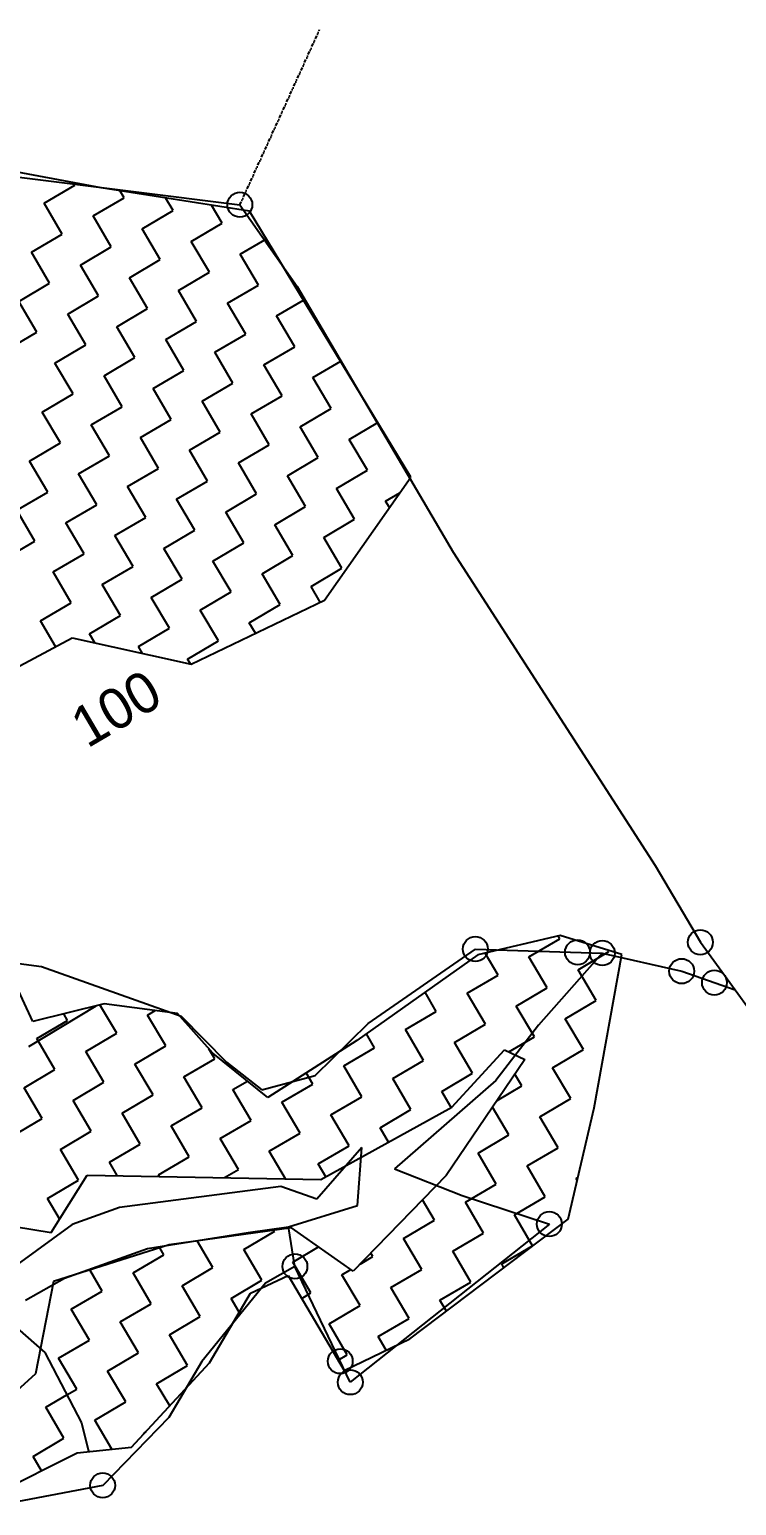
# Model space of a CAD drawing. Header units: metres. Extents: x 323072 to 326760, y 1835335 to 1837601.
# Drawn here: x 325912 to 326233, y 1836538 to 1837209 of the extents above; entities that cross this region are included whole.
import ezdxf

# ---------------------------------------------------------------- set-up
doc = ezdxf.new("R2010")
doc.units = ezdxf.units.M
doc.header["$LTSCALE"] = 0.3
doc.linetypes.add('DIVIDE', pattern=[1.25, 0.5, -0.25, 0, -0.25, 0, -0.25])
for name, color, linetype in [('LINE_WATER', 4, 'Continuous'), ('OFF', 1, 'Continuous'), ('POLY_HATCH', 12, 'Continuous'), ('POLY_PARCEL', 6, 'Continuous'), ('POLY_WATER', 4, 'Continuous'), ('SYM_STONE', 1, 'Continuous'), ('TEXT_PARCEL', 7, 'Continuous'), ('V_BOUND_LINE', 7, 'Continuous'), ('V_DIVIDE_LINE', 7, 'DIVIDE')]:
    doc.layers.add(name, color=color, linetype=linetype)
doc.styles.add('TEXT_MAP', font='')
doc.styles.get('TEXT_MAP').set_extended_font_data('Kruti Dev 050')

msp = doc.modelspace()

# ---------------------------------------------------------------- linework, layer by layer
at = {"layer": 'LINE_WATER'}
for p, q in [((325911.36, 1836746.9), (325941.93, 1836765.32)), ((325902.33, 1836622.07), (325918.62, 1836607.71)), ((325918.62, 1836607.71), (325935.27, 1836575.7)), ((325935.27, 1836575.7), (325938.5, 1836562.79))]:
    msp.add_line(p, q, dxfattribs=at)
at = {"layer": 'OFF'}
msp.add_line((326060.82, 1836674.6), (326062.78, 1836700.96), dxfattribs=at)
at = {"layer": 'POLY_HATCH'}
for p, q in [((325944.21, 1837137.43), (325850.83, 1837154.72)), ((326011.76, 1837126.83), (325944.21, 1837137.43)), ((326085.1, 1837005.84), (326011.76, 1837126.83)), ((326045.76, 1836949.88), (326085.1, 1837005.84)), ((325985.13, 1836920.79), (326045.76, 1836949.88)), ((325868.58, 1836899.29), (325931.03, 1836932.73)), ((325931.03, 1836932.73), (325985.13, 1836920.79)), ((326152.96, 1836797.38), (326115.5, 1836788.48)), ((326181.04, 1836788.73), (326152.96, 1836797.38)), ((326115.5, 1836788.48), (326060.61, 1836749.63)), ((326168.43, 1836718.95), (326181.04, 1836788.73)), ((325913.26, 1836758.16), (325900.88, 1836784.8)), ((325945.7, 1836766.3), (325913.26, 1836758.16)), ((325979, 1836761.81), (325945.7, 1836766.3)), ((325995.02, 1836743.88), (325979, 1836761.81)), ((326060.61, 1836749.63), (326020.08, 1836723.61)), ((326103.71, 1836719.18), (326127.73, 1836745.34)), ((326127.73, 1836745.34), (326136.92, 1836740.9)), ((326020.08, 1836723.61), (325995.02, 1836743.88)), ((326136.92, 1836740.9), (326101.16, 1836688.14)), ((326044.18, 1836686.36), (326103.71, 1836719.18)), ((326156.65, 1836668.25), (326168.43, 1836718.95)), ((325921.46, 1836662.32), (325937.88, 1836688.39)), ((325937.88, 1836688.39), (326044.18, 1836686.36)), ((326101.16, 1836688.14), (326058.85, 1836644.66)), ((325859.89, 1836672.07), (325921.46, 1836662.32)), ((326030.87, 1836664.31), (325975.13, 1836656.69)), ((326058.85, 1836644.66), (326030.87, 1836664.31)), ((326084.63, 1836613.86), (326156.65, 1836668.25)), ((325975.13, 1836656.69), (325922.55, 1836639.99)), ((325922.55, 1836639.99), (325914.4, 1836597.99)), ((326012.15, 1836634.7), (326029.38, 1836642.64)), ((326029.38, 1836642.64), (326054.72, 1836599.55)), ((325993.58, 1836602.99), (326012.15, 1836634.7)), ((326054.72, 1836599.55), (326084.63, 1836613.86)), ((325914.4, 1836597.99), (325900.86, 1836585.65)), ((325958.12, 1836564.62), (325993.58, 1836602.99)), ((325933.33, 1836562.08), (325958.12, 1836564.62)), ((325894.48, 1836542.51), (325933.33, 1836562.08))]:
    msp.add_line(p, q, dxfattribs=at)
at = {"layer": 'POLY_HATCH', "linetype": 'Continuous'}
for p, q in [((325918.31, 1837130.34), (325932.36, 1837138.6)), ((325932.36, 1837138.6), (325931.68, 1837139.75)), ((325954.66, 1837132.82), (325952.73, 1837136.09)), ((325926.57, 1837116.3), (325918.31, 1837130.34)), ((325940.61, 1837124.56), (325954.66, 1837132.82)), ((325976.96, 1837127.04), (325973.55, 1837132.82)), ((325999.26, 1837121.25), (325994.37, 1837129.56)), ((325948.87, 1837110.52), (325940.61, 1837124.56)), ((325962.91, 1837118.78), (325976.96, 1837127.04)), ((325985.21, 1837112.99), (325999.26, 1837121.25)), ((325912.53, 1837108.04), (325926.57, 1837116.3)), ((325971.17, 1837104.74), (325962.91, 1837118.78)), ((326007.51, 1837107.21), (326019.41, 1837114.21)), ((325920.79, 1837094), (325912.53, 1837108.04)), ((325934.83, 1837102.26), (325948.87, 1837110.52)), ((325993.47, 1837098.95), (325985.21, 1837112.99)), ((325943.09, 1837088.22), (325934.83, 1837102.26)), ((325957.13, 1837096.48), (325971.17, 1837104.74)), ((326015.77, 1837093.17), (326007.51, 1837107.21)), ((325906.75, 1837085.74), (325920.79, 1837094)), ((325965.39, 1837082.44), (325957.13, 1837096.48)), ((325979.43, 1837090.69), (325993.47, 1837098.95)), ((325929.05, 1837079.96), (325943.09, 1837088.22)), ((325987.69, 1837076.65), (325979.43, 1837090.69)), ((326001.73, 1837084.91), (326015.77, 1837093.17)), ((325915.01, 1837071.7), (325906.75, 1837085.74)), ((325951.35, 1837074.18), (325965.39, 1837082.44)), ((326009.99, 1837070.87), (326001.73, 1837084.91)), ((326024.03, 1837079.13), (326036.3, 1837086.34)), ((325937.31, 1837065.92), (325929.05, 1837079.96)), ((325959.61, 1837060.14), (325951.35, 1837074.18)), ((325973.65, 1837068.39), (325987.69, 1837076.65)), ((326032.29, 1837065.09), (326024.03, 1837079.13)), ((325900.96, 1837063.44), (325915.01, 1837071.7)), ((325981.91, 1837054.35), (325973.65, 1837068.39)), ((325995.95, 1837062.61), (326009.99, 1837070.87)), ((325923.26, 1837057.66), (325937.31, 1837065.92)), ((326004.21, 1837048.57), (325995.95, 1837062.61)), ((326018.25, 1837056.83), (326032.29, 1837065.09)), ((325931.52, 1837043.62), (325923.26, 1837057.66)), ((325945.56, 1837051.88), (325959.61, 1837060.14)), ((325967.86, 1837046.09), (325981.91, 1837054.35)), ((326026.51, 1837042.79), (326018.25, 1837056.83)), ((326040.55, 1837051.04), (326053.19, 1837058.48)), ((325953.82, 1837037.84), (325945.56, 1837051.88)), ((325990.16, 1837040.31), (326004.21, 1837048.57)), ((326048.81, 1837037), (326040.55, 1837051.04)), ((325917.48, 1837035.36), (325931.52, 1837043.62)), ((325976.12, 1837032.05), (325967.86, 1837046.09)), ((325998.42, 1837026.27), (325990.16, 1837040.31)), ((326012.46, 1837034.53), (326026.51, 1837042.79)), ((325925.74, 1837021.32), (325917.48, 1837035.36)), ((325939.78, 1837029.58), (325953.82, 1837037.84)), ((326020.72, 1837020.49), (326012.46, 1837034.53)), ((326034.77, 1837028.74), (326048.81, 1837037)), ((325948.04, 1837015.53), (325939.78, 1837029.58)), ((325962.08, 1837023.79), (325976.12, 1837032.05)), ((326043.02, 1837014.7), (326034.77, 1837028.74)), ((326057.07, 1837022.96), (326070.08, 1837030.62)), ((325911.7, 1837013.06), (325925.74, 1837021.32)), ((325970.34, 1837009.75), (325962.08, 1837023.79)), ((325984.38, 1837018.01), (325998.42, 1837026.27)), ((326006.68, 1837012.23), (326020.72, 1837020.49)), ((326065.32, 1837008.92), (326057.07, 1837022.96)), ((325934, 1837007.28), (325948.04, 1837015.53)), ((325992.64, 1837003.97), (325984.38, 1837018.01)), ((326028.98, 1837006.44), (326043.02, 1837014.7)), ((325919.96, 1836999.02), (325911.7, 1837013.06)), ((325942.26, 1836993.23), (325934, 1837007.28)), ((325956.3, 1837001.49), (325970.34, 1837009.75)), ((326014.94, 1836998.18), (326006.68, 1837012.23)), ((326051.28, 1837000.66), (326065.32, 1837008.92)), ((325964.56, 1836987.45), (325956.3, 1837001.49)), ((325978.6, 1836995.71), (325992.64, 1837003.97)), ((326037.24, 1836992.4), (326028.98, 1837006.44)), ((326059.54, 1836986.62), (326051.28, 1837000.66)), ((325905.91, 1836990.76), (325919.96, 1836999.02)), ((325928.21, 1836984.98), (325942.26, 1836993.23)), ((325986.86, 1836981.67), (325978.6, 1836995.71)), ((326000.9, 1836989.93), (326014.94, 1836998.18)), ((326073.58, 1836994.88), (326080.08, 1836998.7)), ((326075.32, 1836991.93), (326073.58, 1836994.88)), ((325914.17, 1836976.72), (325905.91, 1836990.76)), ((325950.51, 1836979.19), (325964.56, 1836987.45)), ((326009.16, 1836975.88), (326000.9, 1836989.93)), ((326023.2, 1836984.14), (326037.24, 1836992.4)), ((326045.5, 1836978.36), (326059.54, 1836986.62)), ((325936.47, 1836970.93), (325928.21, 1836984.98)), ((325972.81, 1836973.41), (325986.86, 1836981.67)), ((326031.46, 1836970.1), (326023.2, 1836984.14)), ((325900.13, 1836968.46), (325914.17, 1836976.72)), ((325958.77, 1836965.15), (325950.51, 1836979.19)), ((325981.07, 1836959.37), (325972.81, 1836973.41)), ((325995.11, 1836967.63), (326009.16, 1836975.88)), ((326053.76, 1836964.32), (326045.5, 1836978.36)), ((325922.43, 1836962.68), (325936.47, 1836970.93)), ((326003.37, 1836953.58), (325995.11, 1836967.63)), ((326017.42, 1836961.84), (326031.46, 1836970.1)), ((325930.69, 1836948.63), (325922.43, 1836962.68)), ((325944.73, 1836956.89), (325958.77, 1836965.15)), ((326025.67, 1836947.8), (326017.42, 1836961.84)), ((326039.72, 1836956.06), (326053.76, 1836964.32)), ((325952.99, 1836942.85), (325944.73, 1836956.89)), ((325967.03, 1836951.11), (325981.07, 1836959.37)), ((325989.33, 1836945.33), (326003.37, 1836953.58)), ((326043.88, 1836948.98), (326039.72, 1836956.06)), ((325916.65, 1836940.38), (325930.69, 1836948.63)), ((325975.29, 1836937.07), (325967.03, 1836951.11)), ((326011.63, 1836939.54), (326025.67, 1836947.8)), ((325923.51, 1836928.71), (325916.65, 1836940.38)), ((325938.95, 1836934.59), (325952.99, 1836942.85)), ((325997.59, 1836931.28), (325989.33, 1836945.33)), ((326014.4, 1836934.83), (326011.63, 1836939.54)), ((325941.39, 1836930.45), (325938.95, 1836934.59)), ((325961.25, 1836928.81), (325975.29, 1836937.07)), ((325963.11, 1836925.65), (325961.25, 1836928.81)), ((325983.55, 1836923.03), (325997.59, 1836931.28)), ((325984.82, 1836920.86), (325983.55, 1836923.03)), ((326138.82, 1836787.56), (326152.86, 1836795.82)), ((326152.86, 1836795.82), (326152.06, 1836797.17)), ((326124.78, 1836779.3), (326118.9, 1836789.29)), ((326147.08, 1836773.52), (326138.82, 1836787.56)), ((326161.12, 1836781.77), (326175.16, 1836790.03)), ((326175.16, 1836790.03), (326174.79, 1836790.66)), ((326110.73, 1836771.04), (326124.78, 1836779.3)), ((326169.38, 1836767.73), (326161.12, 1836781.77)), ((326133.03, 1836765.26), (326147.08, 1836773.52)), ((325951.32, 1836752.88), (325943.72, 1836765.8)), ((326096.69, 1836762.78), (326091.55, 1836771.53)), ((326118.99, 1836757), (326110.73, 1836771.04)), ((326141.29, 1836751.21), (326133.03, 1836765.26)), ((326155.33, 1836759.47), (326169.38, 1836767.73)), ((325914.98, 1836750.41), (325929.02, 1836758.66)), ((325929.02, 1836758.66), (325927.25, 1836761.67)), ((325965.36, 1836761.14), (325968.84, 1836763.18)), ((325973.62, 1836747.1), (325965.36, 1836761.14)), ((326082.65, 1836754.52), (326096.69, 1836762.78)), ((326163.59, 1836745.43), (326155.33, 1836759.47)), ((325937.28, 1836744.62), (325951.32, 1836752.88)), ((326068.61, 1836746.26), (326064.86, 1836752.64)), ((326090.91, 1836740.48), (326082.65, 1836754.52)), ((326104.95, 1836748.74), (326118.99, 1836757)), ((325915.55, 1836749.43), (325914.98, 1836750.41)), ((325923.24, 1836736.36), (325915.55, 1836749.43)), ((325959.58, 1836738.84), (325973.62, 1836747.1)), ((325995.92, 1836741.31), (325993.25, 1836745.86)), ((326054.57, 1836738.01), (326068.61, 1836746.26)), ((326113.21, 1836734.7), (326104.95, 1836748.74)), ((326129.69, 1836744.39), (326141.29, 1836751.21)), ((326149.55, 1836737.17), (326163.59, 1836745.43)), ((325945.54, 1836730.58), (325937.28, 1836744.62)), ((325967.84, 1836724.8), (325959.58, 1836738.84)), ((325981.88, 1836733.06), (325995.92, 1836741.31)), ((326076.87, 1836732.22), (326090.91, 1836740.48)), ((325909.2, 1836728.11), (325923.24, 1836736.36)), ((325990.14, 1836719.01), (325981.88, 1836733.06)), ((326040.52, 1836729.75), (326037.54, 1836734.82)), ((326062.82, 1836723.96), (326054.57, 1836738.01)), ((326085.12, 1836718.18), (326076.87, 1836732.22)), ((326099.17, 1836726.44), (326113.21, 1836734.7)), ((326135.51, 1836728.91), (326132.39, 1836734.22)), ((326157.81, 1836723.13), (326149.55, 1836737.17)), ((325917.46, 1836714.06), (325909.2, 1836728.11)), ((325931.5, 1836722.32), (325945.54, 1836730.58)), ((325953.8, 1836716.54), (325967.84, 1836724.8)), ((326004.18, 1836727.27), (326010.76, 1836731.14)), ((326012.44, 1836713.23), (326004.18, 1836727.27)), ((326026.48, 1836721.49), (326040.52, 1836729.75)), ((326103.5, 1836719.07), (326099.17, 1836726.44)), ((326124.34, 1836722.35), (326135.51, 1836728.91)), ((325939.76, 1836708.28), (325931.5, 1836722.32)), ((325976.1, 1836710.76), (325990.14, 1836719.01)), ((326034.74, 1836707.45), (326026.48, 1836721.49)), ((326048.78, 1836715.71), (326062.82, 1836723.96)), ((326071.08, 1836709.92), (326085.12, 1836718.18)), ((326129.73, 1836706.61), (326122.27, 1836719.29)), ((326143.77, 1836714.87), (326157.81, 1836723.13)), ((325903.41, 1836705.81), (325917.46, 1836714.06)), ((325962.06, 1836702.5), (325953.8, 1836716.54)), ((325998.4, 1836704.97), (326012.44, 1836713.23)), ((326057.04, 1836701.66), (326048.78, 1836715.71)), ((326152.03, 1836700.83), (326143.77, 1836714.87)), ((325925.71, 1836700.02), (325939.76, 1836708.28)), ((325984.36, 1836696.71), (325976.1, 1836710.76)), ((326006.66, 1836690.93), (325998.4, 1836704.97)), ((326020.7, 1836699.19), (326034.74, 1836707.45)), ((326074.96, 1836703.33), (326071.08, 1836709.92)), ((326115.68, 1836698.36), (326129.73, 1836706.61)), ((326166.07, 1836709.09), (326166.15, 1836709.14)), ((326166.12, 1836709), (326166.07, 1836709.09)), ((325933.97, 1836685.98), (325925.71, 1836700.02)), ((325948.01, 1836694.24), (325962.06, 1836702.5)), ((326028.06, 1836686.66), (326020.7, 1836699.19)), ((326043, 1836693.41), (326057.04, 1836701.66)), ((326123.94, 1836684.31), (326115.68, 1836698.36)), ((326137.98, 1836692.57), (326152.03, 1836700.83)), ((325951.61, 1836688.13), (325948.01, 1836694.24)), ((325970.31, 1836688.46), (325984.36, 1836696.71)), ((326046.42, 1836687.59), (326043, 1836693.41)), ((326146.24, 1836678.53), (326137.98, 1836692.57)), ((325919.93, 1836677.72), (325933.97, 1836685.98)), ((325970.72, 1836687.76), (325970.31, 1836688.46)), ((326000.31, 1836687.2), (326006.66, 1836690.93)), ((326160.28, 1836686.79), (326161.06, 1836687.25)), ((326160.77, 1836685.97), (326160.28, 1836686.79)), ((325925.35, 1836668.5), (325919.93, 1836677.72)), ((326109.9, 1836676.06), (326123.94, 1836684.31)), ((326132.2, 1836670.27), (326146.24, 1836678.53)), ((326095.86, 1836667.8), (326090.4, 1836677.08)), ((326118.16, 1836662.01), (326109.9, 1836676.06)), ((326081.82, 1836659.54), (326095.86, 1836667.8)), ((326140.46, 1836656.23), (326132.2, 1836670.27)), ((325995.09, 1836646.33), (325987.97, 1836658.44)), ((326009.13, 1836654.59), (326023.17, 1836662.85)), ((326023.17, 1836662.85), (326022.95, 1836663.22)), ((326090.07, 1836645.5), (326081.82, 1836659.54)), ((326104.12, 1836653.76), (326118.16, 1836662.01)), ((325958.75, 1836643.85), (325972.79, 1836652.11)), ((325972.79, 1836652.11), (325970.89, 1836655.34)), ((326017.39, 1836640.55), (326009.13, 1836654.59)), ((326031.43, 1836648.81), (326043.14, 1836655.69)), ((326061.98, 1836647.87), (326067.77, 1836651.28)), ((326067.77, 1836651.28), (326066.84, 1836652.87)), ((326112.38, 1836639.71), (326104.12, 1836653.76)), ((326126.42, 1836647.97), (326140.46, 1836656.23)), ((325944.71, 1836635.6), (325939.04, 1836645.23)), ((325981.05, 1836638.07), (325995.09, 1836646.33)), ((326039.69, 1836634.76), (326031.43, 1836648.81)), ((326053.73, 1836643.02), (326057.78, 1836645.4)), ((326076.03, 1836637.24), (326090.07, 1836645.5)), ((326127.46, 1836646.21), (326126.42, 1836647.97)), ((325967.01, 1836629.81), (325958.75, 1836643.85)), ((325989.31, 1836624.03), (325981.05, 1836638.07)), ((326003.35, 1836632.29), (326017.39, 1836640.55)), ((326061.99, 1836628.98), (326053.73, 1836643.02)), ((326098.33, 1836631.45), (326112.38, 1836639.71)), ((325930.66, 1836627.34), (325944.71, 1836635.6)), ((326007.05, 1836625.99), (326003.35, 1836632.29)), ((326035.47, 1836632.28), (326039.69, 1836634.76)), ((326084.29, 1836623.2), (326076.03, 1836637.24)), ((326101.28, 1836626.44), (326098.33, 1836631.45)), ((325938.92, 1836613.3), (325930.66, 1836627.34)), ((325952.96, 1836621.55), (325967.01, 1836629.81)), ((325975.27, 1836615.77), (325989.31, 1836624.03)), ((326047.95, 1836620.72), (326061.99, 1836628.98)), ((325961.22, 1836607.51), (325952.96, 1836621.55)), ((326056.21, 1836606.68), (326047.95, 1836620.72)), ((326070.25, 1836614.94), (326084.29, 1836623.2)), ((325924.88, 1836605.04), (325938.92, 1836613.3)), ((325983.52, 1836601.73), (325975.27, 1836615.77)), ((326073.9, 1836608.73), (326070.25, 1836614.94)), ((325933.14, 1836591), (325924.88, 1836605.04)), ((325947.18, 1836599.25), (325961.22, 1836607.51)), ((325997.57, 1836609.99), (325997.74, 1836610.09)), ((325997.62, 1836609.89), (325997.57, 1836609.99)), ((326051.99, 1836604.2), (326056.21, 1836606.68)), ((325955.44, 1836585.21), (325947.18, 1836599.25)), ((325969.48, 1836593.47), (325983.52, 1836601.73)), ((325928.68, 1836588.37), (325933.14, 1836591)), ((325975.43, 1836583.35), (325969.48, 1836593.47)), ((325919.1, 1836582.74), (325928.68, 1836588.37)), ((325941.4, 1836576.95), (325955.44, 1836585.21)), ((325927.36, 1836568.7), (325919.1, 1836582.74)), ((325949.19, 1836563.71), (325941.4, 1836576.95)), ((325963.7, 1836571.17), (325964.73, 1836571.78)), ((325963.88, 1836570.86), (325963.7, 1836571.17)), ((325913.31, 1836560.44), (325927.36, 1836568.7)), ((325917.14, 1836553.93), (325913.31, 1836560.44))]:
    msp.add_line(p, q, dxfattribs=at)
at = {"layer": 'POLY_PARCEL'}
for p, q in [((325861.44, 1836790.39), (325917.19, 1836783.23)), ((326065.68, 1836757.37), (326114.44, 1836791.15)), ((326114.44, 1836791.15), (326172.14, 1836789.36)), ((326172.14, 1836789.36), (326143.08, 1836756.56)), ((326172.14, 1836789.36), (326208.31, 1836781.11)), ((325917.19, 1836783.23), (325980.67, 1836760.64)), ((326208.31, 1836781.11), (326232.62, 1836772.59)), ((325980.67, 1836760.64), (326001.23, 1836739.66)), ((326041.62, 1836733.68), (326065.68, 1836757.37)), ((326143.08, 1836756.56), (326123.68, 1836731.38)), ((326001.23, 1836739.66), (326017.27, 1836727.12)), ((326017.27, 1836727.12), (326041.62, 1836733.68)), ((326123.68, 1836731.38), (326077.74, 1836691.27)), ((326077.74, 1836691.27), (326108.42, 1836679.14)), ((326108.42, 1836679.14), (326148.1, 1836666.07)), ((326032.36, 1836646.83), (326029.5, 1836664.9)), ((326148.1, 1836666.07), (326057.55, 1836594.17)), ((326032.36, 1836646.83), (326018.94, 1836639.24)), ((326057.55, 1836594.17), (326032.36, 1836646.83)), ((326018.94, 1836639.24), (325990.12, 1836603.55)), ((325990.12, 1836603.55), (325974.97, 1836578.16)), ((325974.97, 1836578.16), (325944.95, 1836547.26)), ((325944.95, 1836547.26), (325896.97, 1836538.1))]:
    msp.add_line(p, q, dxfattribs=at)
at = {"layer": 'POLY_WATER'}
for p, q in [((326062.78, 1836700.96), (326042.39, 1836677.34)), ((326026, 1836683.21), (325952.67, 1836673.69)), ((326042.39, 1836677.34), (326026, 1836683.21)), ((325952.67, 1836673.69), (325931.09, 1836665.84)), ((326029.5, 1836664.9), (326060.82, 1836674.6)), ((325931.09, 1836665.84), (325905.97, 1836647.51)), ((326011.18, 1836662.21), (326029.5, 1836664.9)), ((325965.31, 1836654.95), (326011.18, 1836662.21)), ((325927.62, 1836641.5), (325965.31, 1836654.95)), ((325909.93, 1836631.43), (325927.62, 1836641.5))]:
    msp.add_line(p, q, dxfattribs=at)
at = {"layer": 'SYM_STONE'}
for centre in [(326007.34, 1837129.67), (326216.8, 1836794.25), (326114.44, 1836791.15), (326160.9, 1836789.71), (326172.14, 1836789.36), (326208.31, 1836781.11), (326223.18, 1836775.9), (326148.1, 1836666.07), (326032.36, 1836646.83), (326052.98, 1836603.72), (326057.55, 1836594.17), (325944.95, 1836547.26)]:
    msp.add_circle(centre, 5.66, dxfattribs=at)
at = {"layer": 'V_BOUND_LINE'}
for p, q in [((325906.96, 1837142.18), (326007.34, 1837129.67)), ((326007.34, 1837129.67), (326033.38, 1837092.54)), ((326033.38, 1837092.54), (326104.28, 1836971.64)), ((326104.28, 1836971.64), (326196.26, 1836829.16)), ((326196.26, 1836829.16), (326216.8, 1836794.25)), ((326216.8, 1836794.25), (326232.62, 1836772.59)), ((326232.62, 1836772.59), (326239.42, 1836763.28))]:
    msp.add_line(p, q, dxfattribs=at)
at = {"layer": 'V_DIVIDE_LINE', "ltscale": 10}
msp.add_line((326007.34, 1837129.67), (326043.62, 1837209.37), dxfattribs=at)

# ---------------------------------------------------------------- texts
at = {"layer": 'TEXT_PARCEL', "style": 'TEXT_MAP'}
msp.add_text('100', height=18.471, rotation=30.46118, dxfattribs=at).set_placement((325937.92, 1836882.22))

doc.saveas('drawing.dxf')
